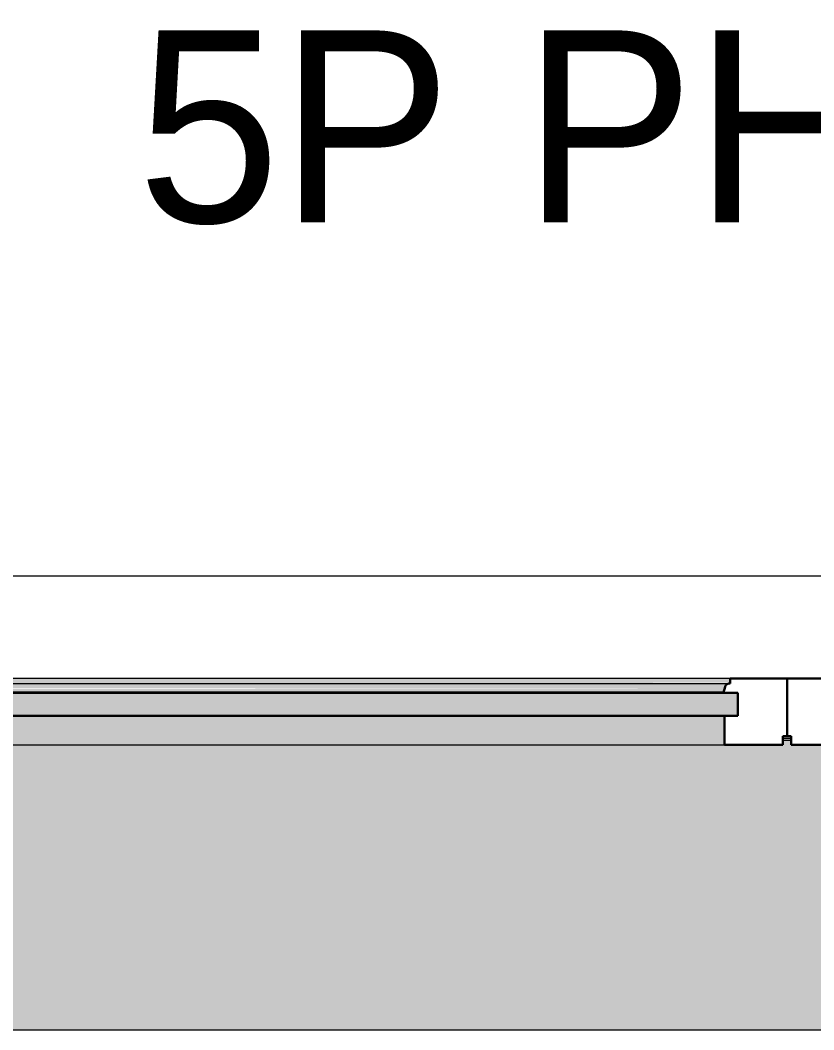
# Model space of a CAD drawing. Header units: millimetres. Extents: x 155927 to 295199, y -4084 to 97293.
# Drawn here: x 185502 to 186329, y 8897 to 9948 of the extents above; entities that cross this region are included whole.
import ezdxf

# ---------------------------------------------------------------- set-up
doc = ezdxf.new("R2010")
doc.units = ezdxf.units.MM
doc.header["$MEASUREMENT"] = 0
for name, color, linetype, lineweight in [('A-AREA-IDEN', 7, 'CONTINUOUS', 9), ('A-GLAZ', 7, 'CONTINUOUS', 9), ('I-WALL', 7, 'CONTINUOUS', 9)]:
    doc.layers.add(name, color=color, linetype=linetype, lineweight=lineweight)
doc.styles.add('Century Gothic', font='GOTHIC.TTF', dxfattribs={"height": 200})

msp = doc.modelspace()

# ---------------------------------------------------------------- hatches: boundary and pattern name
at = {"layer": 'A-GLAZ'}
for points in [[(185952.8, 9257.5), (186241.6, 9258.3), (186241.6, 9262.5), (184968, 9262.5), (184968, 9257.5), (185352.5, 9257.5)], [(186235.8, 9252.6), (186237.6, 9256.2), (186237.8, 9257.5), (184970.9, 9257), (184973.6, 9253.9), (184974.3, 9252.6), (186235.4, 9252.6)], [(185952.8, 9223.6), (186249.6, 9223.6), (186249.6, 9247.5), (184960.1, 9247.5), (184960.1, 9223.6), (185352.5, 9223.6)], [(185952.8, 9248.6), (186234.4, 9248.6), (186235.6, 9252.6), (184974, 9251.5), (184975.3, 9248.6), (185352.5, 9248.6)], [(186234.4, 9247.5), (186234.4, 9248.6), (185952.8, 9247.5)], [(186235.6, 9193.6), (186235.6, 9223.6), (184974, 9223.6), (184974, 9193.6), (185952.8, 9193.6)], [(187692.8, 8896.6), (187692.8, 9198.3), (187688.5, 9198.3), (187688.5, 9193.6), (186305.2, 9193.6), (186305.2, 9198.3), (186296.5, 9198.3), (186296.5, 9193.6), (184913.2, 9193.6), (184913.2, 9198.3), (184908.8, 9198.3), (184908.8, 8896.6), (186553.2, 8896.6)]]:
    msp.add_hatch(color=256, dxfattribs=at).paths.add_polyline_path(points, flags=0)
h = msp.add_hatch(color=256, dxfattribs=at)
h.paths.add_polyline_path([(187692.8, 9198.3), (187692.8, 9200.4), (187688.5, 9200.4), (187688.5, 9198.3)], flags=0)
h.paths.add_polyline_path([(186296.5, 9198.3), (186305.2, 9198.7), (186305.2, 9200.4), (186296.5, 9200.4), (186296.5, 9198.7)], flags=0)
h.paths.add_polyline_path([(184908.8, 9198.3), (184913.2, 9198.3), (184913.2, 9200.4), (184908.8, 9200.4)], flags=0)

# ---------------------------------------------------------------- linework, layer by layer
for p, q in [((186241.6, 9262.5), (184968, 9262.5)), ((184969.6, 9257.5), (186240.1, 9257.5)), ((186240.1, 9257.5), (186241.6, 9257.5)), ((184975.3, 9248.6), (186234.4, 9248.6)), ((184974, 9193.6), (186235.6, 9193.6)), ((186296.5, 9200.4), (186305.2, 9200.4)), ((186296.5, 9198.3), (186305.2, 9198.3)), ((184908.8, 8896.6), (187692.8, 8896.6))]:
    msp.add_line(p, q, dxfattribs=at)
at = {"layer": 'A-GLAZ', "lineweight": 30}
for p, q in [((186241.6, 9257.5), (186240.1, 9257.5)), ((186241.6, 9262.5), (186241.6, 9257.5)), ((186300.8, 9262.5), (186241.6, 9262.5)), ((186300.8, 9202.6), (186300.8, 9262.5)), ((186360, 9262.5), (186300.8, 9262.5)), ((186300.8, 9262.5), (186300.8, 9202.6)), ((186249.6, 9247.5), (184960.1, 9247.5)), ((186234.4, 9248.6), (186234.4, 9247.5)), ((186234.4, 9247.5), (186249.6, 9247.5)), ((186249.6, 9223.6), (186249.6, 9247.5)), ((186249.6, 9247.5), (186249.6, 9223.6)), ((184960.1, 9223.6), (186249.6, 9223.6)), ((186249.6, 9223.6), (186235.6, 9223.6)), ((186235.6, 9223.6), (186235.6, 9193.6)), ((186296.5, 9193.6), (186296.5, 9202.6)), ((186296.5, 9202.6), (186300.8, 9202.6)), ((186300.8, 9202.6), (186305.2, 9202.6)), ((186305.2, 9202.6), (186305.2, 9193.6)), ((186235.6, 9193.6), (186296.5, 9193.6)), ((186305.2, 9193.6), (186366, 9193.6))]:
    msp.add_line(p, q, dxfattribs=at)
for centre, radius, start, end in [((186241.2, 9252.2), 5.36, 101.9524, 176.5739), ((186228.5, 9253), 7.4, 323.4261, 356.5739)]:
    msp.add_arc(centre, radius, start, end, dxfattribs=at)
at = {"layer": 'A-GLAZ'}
for points, knots in [([(186236.7, 9255.2), (186236.6, 9255), (186236.4, 9254.6), (186236, 9253.7), (186235.9, 9253), (186235.8, 9252.6)], [0.6, 0.6, 0.6, 0.6, 0.7, 0.8, 1, 1, 1, 1]), ([(186240.1, 9257.5), (186239.6, 9257.4), (186239, 9257.2), (186238.2, 9256.7), (186237.8, 9256.4), (186237.6, 9256.2)], [0, 0, 0, 0, 0.2, 0.3, 0.4, 0.4, 0.4, 0.4])]:
    msp.add_open_spline(points, degree=3, knots=knots, dxfattribs=at)
msp.add_open_spline([(186235.1, 9249.8), (186234.9, 9249.4), (186234.7, 9249), (186234.4, 9248.6)], degree=3, dxfattribs=at)
at = {"layer": 'I-WALL'}
msp.add_line((184908.8, 9369.6), (187692.8, 9369.6), dxfattribs=at)

# ---------------------------------------------------------------- texts
at = {"layer": 'A-AREA-IDEN', "style": 'Century Gothic'}
msp.add_text('5P PHD Students', height=200, dxfattribs=at).set_placement((185624.2, 9737.7))

doc.saveas('drawing.dxf')
